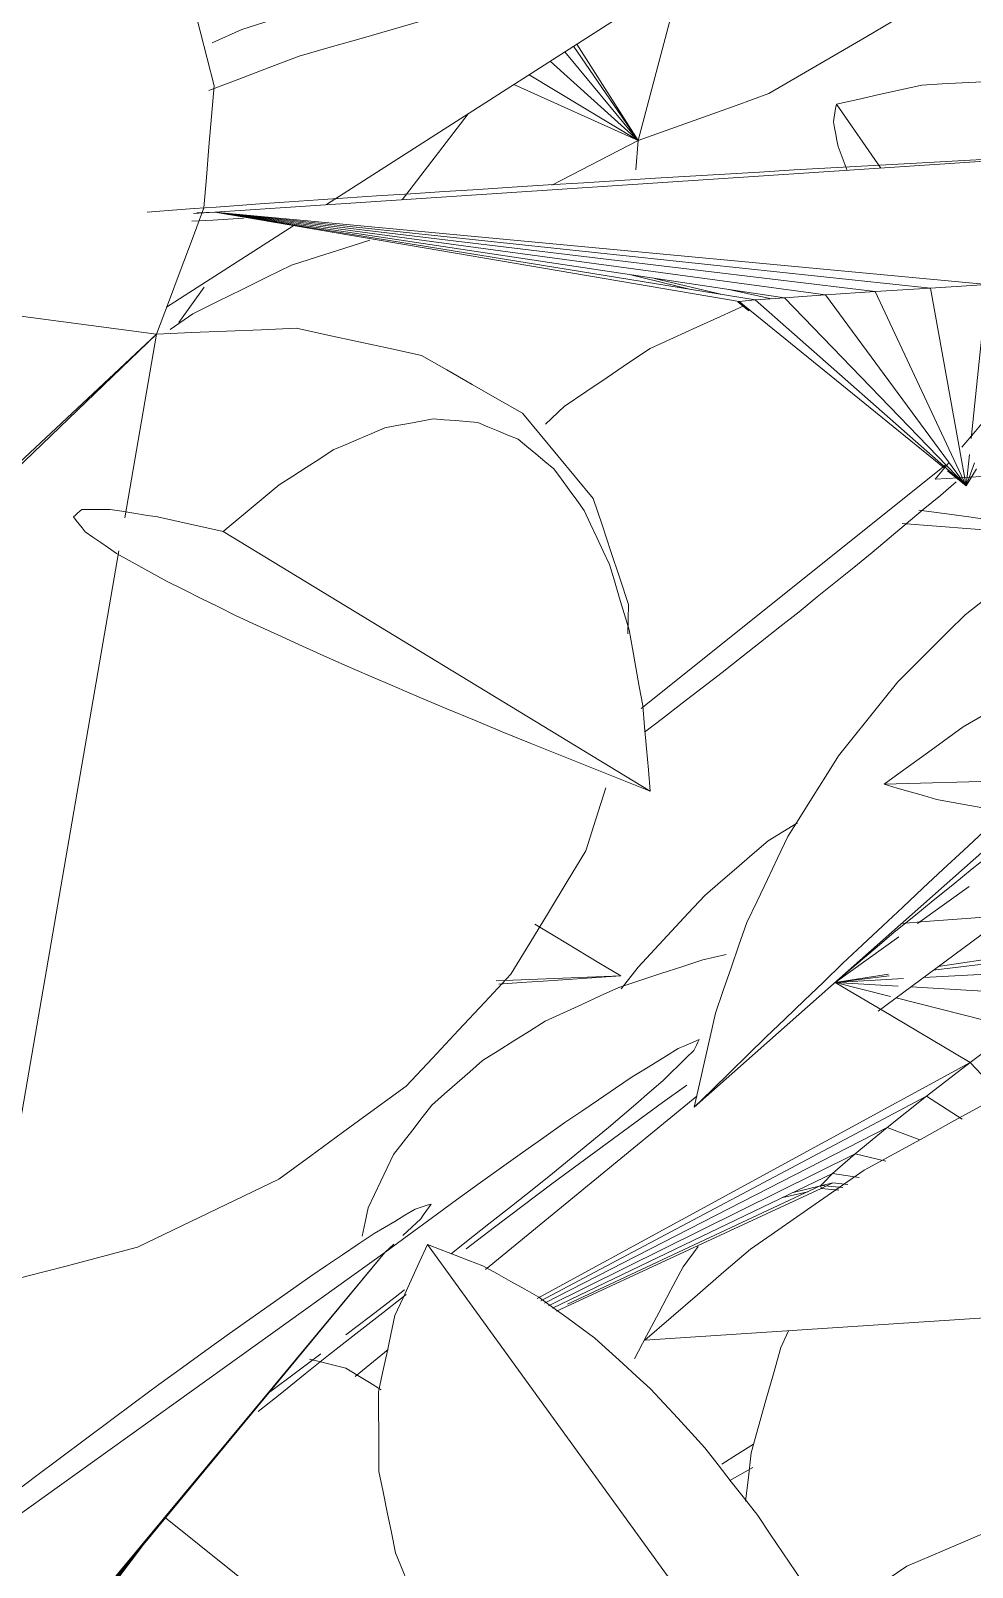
# Model space of a CAD drawing. Header units: metres. Extents: x 13.9 to 26.7, y -0.2 to 3.2.
# Drawn here: x 20.4811 to 20.5175, y 2.7022 to 2.7615 of the extents above; entities that cross this region are included whole.
import ezdxf

# ---------------------------------------------------------------- set-up
doc = ezdxf.new("R2010")
doc.units = ezdxf.units.M
doc.layers.add('Importações nas famílias', color=10, linetype='Continuous', lineweight=5)
doc.layers.add('Vegetação', color=7, linetype='Continuous', lineweight=5)

# ---------------------------------------------------------------- blocks, each defined once
blk = doc.blocks.new('Planta_pergolado_12200 - plantas pergolado_skp_Component_12-V1874-Corte 1')
at = {"layer": 'Importações nas famílias'}
for p, q in [((17.374341, 2.7669), (17.372625, 2.764437)), ((17.357113, 2.760457), (17.357445, 2.761074)), ((17.364505, 2.752779), (17.358077, 2.74355)), ((17.363575, 2.74976), (17.363018, 2.749099))]:
    blk.add_line(p, q, dxfattribs=at)
at = {"layer": 'Importações nas famílias', "flags": 128}
for points in [[(17.362447, 2.766445), (17.363093, 2.766687), (17.363738, 2.766928), (17.364383, 2.767169), (17.365028, 2.767411)], [(17.365028, 2.767411), (17.365751, 2.767511), (17.366473, 2.767611), (17.367195, 2.767712), (17.367917, 2.767812)], [(17.367917, 2.767812), (17.368699, 2.767769), (17.369481, 2.767726), (17.370264, 2.767683), (17.371046, 2.767641)], [(17.371046, 2.767641), (17.37187, 2.767455), (17.372693, 2.76727), (17.373517, 2.767085), (17.374341, 2.7669)], [(17.374341, 2.7669), (17.374371, 2.766732), (17.3744, 2.766563), (17.374429, 2.766395), (17.374459, 2.766227)], [(17.360788, 2.765316), (17.361341, 2.765692), (17.361894, 2.766069), (17.362447, 2.766445)], [(17.374459, 2.766227), (17.374414, 2.765986), (17.374369, 2.765746), (17.374324, 2.765506), (17.374279, 2.765265)], [(17.374279, 2.765265), (17.37416, 2.764956), (17.374041, 2.764646), (17.373922, 2.764336)], [(17.35615, 2.750919), (17.356101, 2.751785), (17.356052, 2.752651), (17.356016, 2.753283)], [(17.356864, 2.747281), (17.356686, 2.74819), (17.356507, 2.7491), (17.356329, 2.75001), (17.35615, 2.750919)], [(17.363018, 2.749099), (17.362419, 2.748414), (17.361819, 2.747729), (17.361219, 2.747043), (17.36062, 2.746358)], [(17.358077, 2.74355), (17.357774, 2.744483), (17.357471, 2.745415), (17.357167, 2.746348), (17.356864, 2.747281)], [(17.36062, 2.746358), (17.359984, 2.745656), (17.359348, 2.744954), (17.358713, 2.744252), (17.358077, 2.74355)]]:
    blk.add_lwpolyline(points, dxfattribs=at)
blk = doc.blocks.new('Planta_pergolado_12200 - plantas pergolado_skp_Component_12-V3928-Corte 1')
at = {"layer": 'Importações nas famílias'}
for p, q in [((20.523248, 2.750213), (20.524426, 2.751155)), ((20.501703, 2.747015), (20.500971, 2.746325)), ((20.504673, 2.735347), (20.516431, 2.744757)), ((20.516222, 2.743579), (20.516829, 2.744106))]:
    blk.add_line(p, q, dxfattribs=at)
at = {"layer": 'Importações nas famílias', "flags": 128}
for points in [[(20.508635, 2.7509), (20.50773, 2.750487), (20.506825, 2.750074), (20.50592, 2.749661), (20.505015, 2.749248)], [(20.523601, 2.750325), (20.524013, 2.75074), (20.524426, 2.751155)], [(20.505015, 2.749248), (20.504187, 2.74869), (20.503359, 2.748132), (20.502531, 2.747573), (20.501703, 2.747015)], [(20.513584, 2.74137), (20.514243, 2.741922), (20.514903, 2.742475), (20.515562, 2.743027), (20.516222, 2.743579)], [(20.510766, 2.739082), (20.51147, 2.739654), (20.512175, 2.740226), (20.512879, 2.740798), (20.513584, 2.74137)], [(20.507799, 2.736741), (20.508541, 2.737326), (20.509282, 2.737911), (20.510024, 2.738497), (20.510766, 2.739082)], [(20.504794, 2.734431), (20.505487, 2.734964), (20.506258, 2.735556), (20.507028, 2.736148), (20.507799, 2.736741)]]:
    blk.add_lwpolyline(points, dxfattribs=at)
blk = doc.blocks.new('Planta_pergolado_12200 - plantas pergolado_skp_Component_12-V3929-Corte 1')
at = {"layer": 'Importações nas famílias'}
for p, q in [((20.487358, 2.750589), (20.486483, 2.749979)), ((20.515385, 2.743004), (20.516363, 2.74288)), ((20.514745, 2.742498), (20.523909, 2.741768))]:
    blk.add_line(p, q, dxfattribs=at)
at = {"layer": 'Importações nas famílias', "flags": 128}
for points in [[(20.494192, 2.753427), (20.493184, 2.753108), (20.492177, 2.752789), (20.49117, 2.752469)], [(20.49117, 2.752469), (20.490217, 2.751999), (20.489264, 2.751529), (20.488311, 2.751059), (20.487358, 2.750589)], [(20.516363, 2.74288), (20.517321, 2.742746), (20.51828, 2.742611), (20.519238, 2.742477), (20.520197, 2.742342)]]:
    blk.add_lwpolyline(points, dxfattribs=at)
blk = doc.blocks.new('Planta_pergolado_12200 - plantas pergolado_skp_Component_17-V3931-Corte 1')
at = {"layer": 'Importações nas famílias'}
for p, q in [((20.521295, 2.756705), (20.488202, 2.754519)), ((20.488202, 2.754519), (20.487387, 2.754466)), ((20.487517, 2.754486), (20.488202, 2.754519)), ((20.513708, 2.751448), (20.488202, 2.754519)), ((20.488202, 2.754519), (20.511787, 2.75132)), ((20.488202, 2.754519), (20.510204, 2.75121)), ((20.515836, 2.751583), (20.488202, 2.754519)), ((20.488202, 2.754519), (20.518026, 2.751718)), ((20.508453, 2.751069), (20.488202, 2.754519)), ((20.509067, 2.751124), (20.488202, 2.754519)), ((20.506588, 2.751527), (20.504221, 2.75211)), ((20.505182, 2.751955), (20.507799, 2.75133)), ((20.508055, 2.751533), (20.5097, 2.751172)), ((20.510204, 2.75121), (20.511787, 2.75132)), ((20.511787, 2.75132), (20.513708, 2.751448)), ((20.517217, 2.743943), (20.511787, 2.75132)), ((20.513708, 2.751448), (20.515836, 2.751583)), ((20.517217, 2.743943), (20.513708, 2.751448)), ((20.515836, 2.751583), (20.518026, 2.751718)), ((20.517217, 2.743943), (20.515836, 2.751583)), ((20.517407, 2.745773), (20.518026, 2.751718)), ((20.508823, 2.75071), (20.508404, 2.751048)), ((20.509067, 2.751124), (20.508453, 2.751069)), ((20.516376, 2.744626), (20.508453, 2.751069)), ((20.509296, 2.751141), (20.509067, 2.751124)), ((20.509067, 2.751124), (20.517217, 2.743943)), ((20.509296, 2.751141), (20.510204, 2.75121)), ((20.517217, 2.743943), (20.510204, 2.75121)), ((20.517217, 2.743943), (20.517342, 2.745151)), ((20.517217, 2.743943), (20.517545, 2.744834)), ((20.517217, 2.743943), (20.516499, 2.744526)), ((20.517217, 2.743943), (20.517613, 2.744607))]:
    blk.add_line(p, q, dxfattribs=at)
at = {"layer": 'Importações nas famílias', "flags": 128}
for points in [[(20.510583, 2.756142), (20.509244, 2.756063), (20.507905, 2.755983), (20.506567, 2.755903), (20.505228, 2.755823)], [(20.515299, 2.75641), (20.51412, 2.756343), (20.512941, 2.756276), (20.511762, 2.756209), (20.510583, 2.756142)], [(20.518975, 2.756603), (20.518056, 2.756555), (20.517137, 2.756506), (20.516218, 2.756458), (20.515299, 2.75641)], [(20.499693, 2.75548), (20.498383, 2.755395), (20.497072, 2.75531), (20.495761, 2.755225), (20.494451, 2.755141)], [(20.505228, 2.755823), (20.503845, 2.755737), (20.502461, 2.755651), (20.501077, 2.755565), (20.499693, 2.75548)], [(20.494451, 2.755141), (20.493325, 2.755065), (20.4922, 2.754988), (20.491074, 2.754912), (20.489949, 2.754836)], [(20.486572, 2.754591), (20.486082, 2.75455), (20.485591, 2.754509)], [(20.489949, 2.754836), (20.489105, 2.754775), (20.488261, 2.754713), (20.487416, 2.754652), (20.486572, 2.754591)], [(20.487317, 2.754163), (20.488127, 2.754211), (20.489309, 2.754282)]]:
    blk.add_lwpolyline(points, dxfattribs=at)
blk = doc.blocks.new('Planta_pergolado_12200 - plantas pergolado_skp_Component_16-V3932-Corte 1')
at = {"extrusion": (0, 0, -1), "zscale": -0.9999999999999996}
blk.add_blockref('Planta_pergolado_12200 - plantas pergolado_skp_Component_12-V1874-Corte 1', (-37.88655, -0.008219), dxfattribs=at)
for name in ['Planta_pergolado_12200 - plantas pergolado_skp_Component_17-V3931-Corte 1', 'Planta_pergolado_12200 - plantas pergolado_skp_Component_12-V3929-Corte 1', 'Planta_pergolado_12200 - plantas pergolado_skp_Component_12-V3928-Corte 1']:
    blk.add_blockref(name, (0, 0))
blk = doc.blocks.new('Planta_pergolado_12200 - plantas pergolado_skp_-V3963-Corte 1')
blk.add_blockref('Planta_pergolado_12200 - plantas pergolado_skp_Component_16-V3932-Corte 1', (0, 0))
blk = doc.blocks.new('Planta_pergolado_12200 - plantas pergolado_skp_Component_12-V3980-Corte 1')
at = {"layer": 'Importações nas famílias'}
for p, q in [((20.527526, 2.726286), (20.528003, 2.727589)), ((20.52629, 2.722913), (20.527217, 2.725443)), ((20.526898, 2.724918), (20.527174, 2.725586)), ((20.519334, 2.703917), (20.522332, 2.712103)), ((20.510354, 2.711316), (20.510059, 2.710671)), ((20.518879, 2.703781), (20.519177, 2.704617))]:
    blk.add_line(p, q, dxfattribs=at)
at = {"layer": 'Importações nas famílias', "flags": 128}
for points in [[(20.528003, 2.727589), (20.527007, 2.727198), (20.526011, 2.726806), (20.525015, 2.726414)], [(20.527462, 2.726282), (20.527726, 2.726922), (20.528003, 2.727589)], [(20.526073, 2.722868), (20.526308, 2.723452), (20.526603, 2.724185), (20.526898, 2.724918)], [(20.520522, 2.708325), (20.520858, 2.709232), (20.521193, 2.71014), (20.521528, 2.711047), (20.521864, 2.711955)], [(20.510059, 2.710671), (20.509774, 2.709654), (20.509489, 2.708638), (20.509204, 2.707621), (20.508919, 2.706604)], [(20.519177, 2.704617), (20.519513, 2.705544), (20.519849, 2.706471), (20.520186, 2.707398), (20.520522, 2.708325)], [(20.508919, 2.706604), (20.508796, 2.705556), (20.508699, 2.704736)]]:
    blk.add_lwpolyline(points, dxfattribs=at)
blk = doc.blocks.new('Planta_pergolado_12200 - plantas pergolado_skp_Component_12-V3981-Corte 1')
at = {"layer": 'Importações nas famílias'}
for p, q in [((20.506874, 2.714577), (20.506286, 2.713788)), ((20.508089, 2.705543), (20.508976, 2.706043))]:
    blk.add_line(p, q, dxfattribs=at)
at = {"layer": 'Importações nas famílias', "flags": 128}
for points in [[(20.529118, 2.724172), (20.528174, 2.724264), (20.527229, 2.724356)], [(20.530889, 2.723691), (20.530049, 2.723919), (20.529118, 2.724172)], [(20.506286, 2.713788), (20.505818, 2.712899), (20.50535, 2.71201), (20.504882, 2.711121), (20.504413, 2.710232)], [(20.507783, 2.706171), (20.508395, 2.706554), (20.509006, 2.706937)]]:
    blk.add_lwpolyline(points, dxfattribs=at)
blk = doc.blocks.new('Planta_pergolado_12200 - plantas pergolado_skp_Component_17-V3983-Corte 1')
at = {"layer": 'Importações nas famílias'}
for p, q in [((20.515339, 2.727049), (20.517331, 2.728477)), ((20.51216, 2.72477), (20.514623, 2.726535)), ((20.524279, 2.726628), (20.516139, 2.72538)), ((20.523578, 2.726184), (20.515949, 2.725239)), ((20.522338, 2.725334), (20.515571, 2.724959)), ((20.514217, 2.725086), (20.51216, 2.72477)), ((20.514251, 2.725029), (20.51216, 2.72477)), ((20.514804, 2.724917), (20.51216, 2.72477)), ((20.513886, 2.72375), (20.51216, 2.72477)), ((20.514291, 2.72423), (20.51216, 2.72477)), ((20.514598, 2.724624), (20.51216, 2.72477)), ((20.520821, 2.72425), (20.51508, 2.724595)), ((20.519129, 2.723005), (20.514513, 2.724174)), ((20.517378, 2.721684), (20.513916, 2.723732)), ((20.519129, 2.723005), (20.517378, 2.721684)), ((20.50066, 2.712564), (20.517378, 2.721684)), ((20.515687, 2.720376), (20.517378, 2.721684)), ((20.518742, 2.720223), (20.517378, 2.721684)), ((20.506435, 2.720805), (20.505497, 2.720138)), ((20.506817, 2.720384), (20.498657, 2.713686)), ((20.515687, 2.720376), (20.500791, 2.712479)), ((20.514172, 2.719172), (20.515687, 2.720376)), ((20.51707, 2.719496), (20.515687, 2.720376)), ((20.514172, 2.719172), (20.50094, 2.712382)), ((20.512936, 2.718153), (20.514172, 2.719172)), ((20.515426, 2.718686), (20.514172, 2.719172)), ((20.501096, 2.712282), (20.512936, 2.718153)), ((20.512063, 2.717388), (20.512936, 2.718153)), ((20.514115, 2.717874), (20.512936, 2.718153)), ((20.50124, 2.712189), (20.512063, 2.717388)), ((20.511612, 2.71693), (20.501828, 2.712342)), ((20.510542, 2.716658), (20.51207, 2.717036)), ((20.511702, 2.717022), (20.511612, 2.71693)), ((20.511612, 2.71693), (20.512456, 2.716845)), ((20.511612, 2.71693), (20.511614, 2.71681)), ((20.511614, 2.71681), (20.51207, 2.717036)), ((20.511702, 2.717022), (20.512063, 2.717388)), ((20.513089, 2.717237), (20.512063, 2.717388)), ((20.512655, 2.716969), (20.51207, 2.717036)), ((20.511614, 2.71681), (20.501406, 2.712082)), ((20.511099, 2.716689), (20.510144, 2.716466)), ((20.5123, 2.716748), (20.511614, 2.71681)), ((20.4949, 2.710602), (20.493623, 2.709554))]:
    blk.add_line(p, q, dxfattribs=at)
at = {"layer": 'Importações nas famílias', "flags": 128}
for points in [[(20.520111, 2.731241), (20.519225, 2.730545), (20.518338, 2.729849), (20.517452, 2.729153)], [(20.517452, 2.729153), (20.516699, 2.728542), (20.515945, 2.72793), (20.515192, 2.727319), (20.514438, 2.726708)], [(20.514438, 2.726708), (20.513869, 2.726224), (20.513299, 2.725739), (20.51273, 2.725255), (20.51216, 2.72477)], [(20.505497, 2.720138), (20.504429, 2.719353), (20.503361, 2.718568), (20.502294, 2.717782), (20.501226, 2.716997)], [(20.501226, 2.716997), (20.500119, 2.71616), (20.499013, 2.715323), (20.497907, 2.714486)], [(20.495602, 2.712718), (20.4947, 2.712016), (20.493649, 2.711199), (20.492599, 2.710382)], [(20.492599, 2.710382), (20.491694, 2.709655), (20.49079, 2.708928), (20.489885, 2.708201)]]:
    blk.add_lwpolyline(points, dxfattribs=at)
blk = doc.blocks.new('Planta_pergolado_12200 - plantas pergolado_skp_Component_16-V3984-Corte 1')
for name in ['Planta_pergolado_12200 - plantas pergolado_skp_Component_17-V3983-Corte 1', 'Planta_pergolado_12200 - plantas pergolado_skp_Component_12-V3980-Corte 1', 'Planta_pergolado_12200 - plantas pergolado_skp_Component_12-V3981-Corte 1']:
    blk.add_blockref(name, (0, 0))
blk = doc.blocks.new('Planta_pergolado_12200 - plantas pergolado_skp_Component_12-V3985-Corte 1')
at = {"layer": 'Importações nas famílias'}
for p, q in [((20.535359, 2.745352), (20.529959, 2.740562)), ((20.520847, 2.741733), (20.520063, 2.741246)), ((20.519571, 2.731348), (20.506719, 2.719949)), ((20.518691, 2.731328), (20.518742, 2.731375))]:
    blk.add_line(p, q, dxfattribs=at)
at = {"layer": 'Importações nas famílias', "flags": 128}
for points in [[(20.532745, 2.743668), (20.533247, 2.744071), (20.533749, 2.744473), (20.534251, 2.744876), (20.534753, 2.745278)], [(20.530389, 2.741704), (20.530978, 2.742195), (20.531567, 2.742686), (20.532156, 2.743177), (20.532745, 2.743668)], [(20.520063, 2.741246), (20.519341, 2.740676), (20.51862, 2.740106), (20.517898, 2.739536), (20.517176, 2.738966)], [(20.517176, 2.738966), (20.516526, 2.738319), (20.515876, 2.737672), (20.515225, 2.737026), (20.514575, 2.736379)], [(20.514575, 2.736379), (20.514003, 2.735663), (20.513431, 2.734946), (20.512859, 2.73423), (20.512287, 2.733514)], [(20.512287, 2.733514), (20.511799, 2.732736), (20.511312, 2.731958), (20.510825, 2.73118), (20.510337, 2.730403)], [(20.515542, 2.72841), (20.516329, 2.729139), (20.517116, 2.729869), (20.517903, 2.730599), (20.518691, 2.731328)], [(20.510337, 2.730403), (20.50994, 2.729572), (20.509543, 2.728741), (20.509146, 2.727911), (20.508749, 2.72708)], [(20.512449, 2.725495), (20.513222, 2.726224), (20.513995, 2.726952), (20.514768, 2.727681), (20.515542, 2.72841)], [(20.508749, 2.72708), (20.508446, 2.726206), (20.508144, 2.725331), (20.507841, 2.724457), (20.507538, 2.723583)], [(20.509485, 2.722653), (20.510226, 2.723363), (20.510967, 2.724074), (20.511708, 2.724784), (20.512449, 2.725495)], [(20.507538, 2.723583), (20.507334, 2.722674), (20.507129, 2.721766), (20.506924, 2.720858), (20.506719, 2.719949)], [(20.506719, 2.719949), (20.507411, 2.720625), (20.508102, 2.721301), (20.508794, 2.721977), (20.509485, 2.722653)]]:
    blk.add_lwpolyline(points, dxfattribs=at)
blk = doc.blocks.new('Planta_pergolado_12200 - plantas pergolado_skp_Component_12-V3986-Corte 1')
at = {"layer": 'Importações nas famílias'}
blk.add_line((20.545458, 2.733301), (20.51405, 2.73242), dxfattribs=at)
at = {"layer": 'Importações nas famílias', "flags": 128}
for points in [[(20.520399, 2.736514), (20.519577, 2.736046), (20.518754, 2.735578), (20.517931, 2.73511), (20.517109, 2.734641)], [(20.517109, 2.734641), (20.516344, 2.734086), (20.515579, 2.733531), (20.514815, 2.732975), (20.51405, 2.73242)], [(20.51405, 2.73242), (20.514556, 2.732274), (20.515061, 2.732129), (20.515567, 2.731983), (20.516073, 2.731837)], [(20.516073, 2.731837), (20.516717, 2.731719), (20.51736, 2.731601), (20.518004, 2.731483), (20.518648, 2.731365)]]:
    blk.add_lwpolyline(points, dxfattribs=at)
blk = doc.blocks.new('Planta_pergolado_12200 - plantas pergolado_skp_Component_12-V1963-Corte 1')
at = {"layer": 'Importações nas famílias'}
for p, q in [((17.400243, 2.712317), (17.39264, 2.706225)), ((17.402298, 2.709487), (17.402134, 2.709168))]:
    blk.add_line(p, q, dxfattribs=at)
at = {"layer": 'Importações nas famílias', "flags": 128}
for points in [[(17.391916, 2.717258), (17.392371, 2.717536), (17.392826, 2.717813), (17.393281, 2.718091)], [(17.393281, 2.718091), (17.393749, 2.718206), (17.394216, 2.718322), (17.394684, 2.718438)], [(17.402134, 2.709168), (17.401869, 2.708843), (17.401603, 2.708517), (17.401338, 2.708191), (17.401072, 2.707866)], [(17.401072, 2.707866), (17.400708, 2.707537), (17.400345, 2.707207), (17.399981, 2.706878), (17.399617, 2.706549)], [(17.399617, 2.706549), (17.399159, 2.70622), (17.398702, 2.705891), (17.398244, 2.705562), (17.397786, 2.705233)], [(17.397786, 2.705233), (17.397239, 2.704908), (17.396692, 2.704582)]]:
    blk.add_lwpolyline(points, dxfattribs=at)
blk = doc.blocks.new('Planta_pergolado_12200 - plantas pergolado_skp_Component_12-V1966-Corte 1')
at = {"layer": 'Importações nas famílias'}
for p, q in [((17.380403, 2.709433), (17.390135, 2.722866)), ((17.377437, 2.705338), (17.379456, 2.708125)), ((17.372542, 2.693482), (17.371895, 2.693213))]:
    blk.add_line(p, q, dxfattribs=at)
at = {"layer": 'Importações nas famílias', "flags": 128}
for points in [[(17.387998, 2.722049), (17.388532, 2.722253), (17.389066, 2.722457), (17.3896, 2.722661), (17.390135, 2.722866)], [(17.390135, 2.722866), (17.390448, 2.72218), (17.390762, 2.721495), (17.391076, 2.72081), (17.39139, 2.720125)], [(17.385834, 2.72084), (17.386375, 2.721142), (17.386916, 2.721445), (17.387457, 2.721747), (17.387998, 2.722049)], [(17.383666, 2.719252), (17.384208, 2.719649), (17.38475, 2.720046), (17.385292, 2.720443), (17.385834, 2.72084)], [(17.39139, 2.720125), (17.391548, 2.719389), (17.391705, 2.718653), (17.391863, 2.717917), (17.39202, 2.717181)], [(17.381519, 2.717302), (17.382056, 2.71779), (17.382593, 2.718277), (17.383129, 2.718764), (17.383666, 2.719252)], [(17.379416, 2.715013), (17.379942, 2.715585), (17.380468, 2.716157), (17.380993, 2.71673), (17.381519, 2.717302)], [(17.39202, 2.717181), (17.392018, 2.716412), (17.392015, 2.715642), (17.392013, 2.714873), (17.39201, 2.714104)], [(17.377381, 2.712409), (17.37789, 2.71306), (17.378399, 2.713711), (17.378907, 2.714362), (17.379416, 2.715013)], [(17.39201, 2.714104), (17.391847, 2.713319), (17.391685, 2.712535), (17.391522, 2.71175), (17.39136, 2.710965)], [(17.375436, 2.709519), (17.375923, 2.710241), (17.376409, 2.710964), (17.376895, 2.711686), (17.377381, 2.712409)], [(17.39136, 2.710965), (17.391041, 2.710184), (17.390722, 2.709402), (17.390403, 2.70862), (17.390084, 2.707839)], [(17.374062, 2.707162), (17.37452, 2.707948), (17.374978, 2.708733), (17.375436, 2.709519)]]:
    blk.add_lwpolyline(points, dxfattribs=at)
blk = doc.blocks.new('Planta_pergolado_12200 - plantas pergolado_skp_Component_17-V3988-Corte 1')
at = {"layer": 'Importações nas famílias'}
for p, q in [((20.494771, 2.714342), (20.495117, 2.714667)), ((20.477497, 2.70196), (20.494771, 2.714342)), ((20.494771, 2.714342), (20.480728, 2.697447)), ((20.480904, 2.697559), (20.494771, 2.714342)), ((20.481362, 2.697665), (20.485537, 2.703167)), ((20.484894, 2.702389), (20.48136, 2.697785))]:
    blk.add_line(p, q, dxfattribs=at)
at = {"layer": 'Importações nas famílias', "flags": 128}
for points in [[(20.506094, 2.722214), (20.505652, 2.721941), (20.50521, 2.721668), (20.504768, 2.721394), (20.504326, 2.721121)], [(20.506906, 2.722562), (20.506703, 2.722475), (20.5065, 2.722388), (20.506297, 2.722301), (20.506094, 2.722214)], [(20.506708, 2.722143), (20.506758, 2.722248), (20.506807, 2.722353), (20.506857, 2.722458), (20.506906, 2.722562)], [(20.505514, 2.720984), (20.505812, 2.721274), (20.506111, 2.721564), (20.50641, 2.721853), (20.506708, 2.722143)], [(20.504326, 2.721121), (20.503676, 2.720681), (20.503025, 2.72024), (20.502375, 2.719799), (20.501724, 2.719359)], [(20.503403, 2.719165), (20.503931, 2.71962), (20.504458, 2.720074), (20.504986, 2.720529), (20.505514, 2.720984)], [(20.501724, 2.719359), (20.500909, 2.718781), (20.500094, 2.718203), (20.49928, 2.717625), (20.498465, 2.717047)], [(20.500522, 2.716809), (20.501242, 2.717398), (20.501963, 2.717987), (20.502683, 2.718576), (20.503403, 2.719165)], [(20.498465, 2.717047), (20.497541, 2.71637), (20.496618, 2.715694), (20.495694, 2.715018), (20.494771, 2.714342)], [(20.497339, 2.714294), (20.497929, 2.71476), (20.498793, 2.715443), (20.499657, 2.716126), (20.500522, 2.716809)], [(20.495945, 2.716017), (20.495549, 2.71578), (20.495153, 2.715543), (20.494757, 2.715306), (20.494361, 2.715069)], [(20.496557, 2.716212), (20.496404, 2.716164), (20.496251, 2.716115), (20.496098, 2.716066), (20.495945, 2.716017)], [(20.496157, 2.715641), (20.496257, 2.715784), (20.496357, 2.715927), (20.496457, 2.71607), (20.496557, 2.716212)], [(20.495464, 2.714992), (20.49581, 2.715316), (20.496157, 2.715641)], [(20.494361, 2.715069), (20.493749, 2.71466), (20.493137, 2.714251), (20.492525, 2.713841), (20.491913, 2.713432)], [(20.491913, 2.713432), (20.491127, 2.712879), (20.490341, 2.712325), (20.489555, 2.711772), (20.488769, 2.711218)], [(20.493268, 2.711156), (20.494217, 2.711887), (20.495166, 2.712617), (20.495537, 2.712902)], [(20.488769, 2.711218), (20.487862, 2.710558), (20.486955, 2.709898), (20.486049, 2.709239), (20.485142, 2.708579)], [(20.49036, 2.708972), (20.491329, 2.7097), (20.492298, 2.710428)], [(20.485142, 2.708579), (20.484177, 2.707857), (20.483211, 2.707136), (20.482246, 2.706414), (20.48128, 2.705693)], [(20.48128, 2.705693), (20.480322, 2.704959), (20.479363, 2.704225), (20.478405, 2.703491)]]:
    blk.add_lwpolyline(points, dxfattribs=at)
blk = doc.blocks.new('Planta_pergolado_12200 - plantas pergolado_skp_Component_16-V3989-Corte 1')
for name in ['Planta_pergolado_12200 - plantas pergolado_skp_Component_12-V3985-Corte 1', 'Planta_pergolado_12200 - plantas pergolado_skp_Component_12-V3986-Corte 1', 'Planta_pergolado_12200 - plantas pergolado_skp_Component_17-V3988-Corte 1']:
    blk.add_blockref(name, (0, 0))
at = {"extrusion": (0, 0, -1)}
for name, zscale in [('Planta_pergolado_12200 - plantas pergolado_skp_Component_12-V1966-Corte 1', -0.9999999999999988), ('Planta_pergolado_12200 - plantas pergolado_skp_Component_12-V1963-Corte 1', -0.9999999999999996)]:
    blk.add_blockref(name, (-37.88655, -0.008219), dxfattribs=dict(at, zscale=zscale))
blk = doc.blocks.new('Planta_pergolado_12200 - plantas pergolado_skp_Component_12-V4016-Corte 1')
at = {"layer": 'Importações nas famílias'}
blk.add_line((20.503889, 2.725022), (20.499071, 2.724832), dxfattribs=at)
at = {"layer": 'Importações nas famílias', "flags": 128}
for points in [[(20.503889, 2.725022), (20.503037, 2.725533), (20.502185, 2.726044), (20.501334, 2.726556), (20.500569, 2.727015)], [(20.499174, 2.724709), (20.500032, 2.724762), (20.50089, 2.724815)], [(20.50089, 2.724815), (20.50164, 2.724866), (20.502389, 2.724918), (20.503139, 2.72497), (20.503889, 2.725022)]]:
    blk.add_lwpolyline(points, dxfattribs=at)
blk = doc.blocks.new('Planta_pergolado_12200 - plantas pergolado_skp_Component_16-V4021-Corte 1')
blk.add_blockref('Planta_pergolado_12200 - plantas pergolado_skp_Component_12-V4016-Corte 1', (0, 0))
blk = doc.blocks.new('Planta_pergolado_12200 - plantas pergolado_skp_Component_12-V4039-Corte 1')
at = {"layer": 'Importações nas famílias'}
for p, q in [((20.518112, 2.729665), (20.517845, 2.730068)), ((20.513818, 2.723659), (20.518799, 2.727352)), ((20.507047, 2.725643), (20.507949, 2.725849)), ((20.504552, 2.725364), (20.503893, 2.724522))]:
    blk.add_line(p, q, dxfattribs=at)
at = {"layer": 'Importações nas famílias', "flags": 128}
for points in [[(20.510705, 2.730931), (20.510139, 2.730584), (20.509572, 2.730236)], [(20.509572, 2.730236), (20.50896, 2.72971), (20.508348, 2.729184), (20.507736, 2.728658), (20.507124, 2.728132)], [(20.518799, 2.727352), (20.518627, 2.72793), (20.518456, 2.728508), (20.518284, 2.729087)], [(20.507124, 2.728132), (20.506481, 2.72744), (20.505838, 2.726748), (20.505195, 2.726056), (20.504552, 2.725364)], [(20.514725, 2.72705), (20.51564, 2.727118), (20.516693, 2.727196), (20.517746, 2.727274), (20.518799, 2.727352)], [(20.503802, 2.724574), (20.504614, 2.724841), (20.505425, 2.725109), (20.506236, 2.725376), (20.507047, 2.725643)], [(20.500957, 2.723272), (20.501668, 2.723598), (20.50238, 2.723923), (20.503091, 2.724249), (20.503802, 2.724574)], [(20.498542, 2.721753), (20.499146, 2.722133), (20.499749, 2.722513), (20.500353, 2.722893), (20.500957, 2.723272)], [(20.496586, 2.720032), (20.497075, 2.720462), (20.497564, 2.720893), (20.498053, 2.721323), (20.498542, 2.721753)], [(20.495109, 2.71813), (20.495478, 2.718605), (20.495847, 2.719081), (20.496216, 2.719557), (20.496586, 2.720032)], [(20.494128, 2.716067), (20.494373, 2.716582), (20.494618, 2.717098), (20.494863, 2.717614), (20.495109, 2.71813)], [(20.493891, 2.714966), (20.494009, 2.715516), (20.494128, 2.716067)]]:
    blk.add_lwpolyline(points, dxfattribs=at)
blk = doc.blocks.new('Planta_pergolado_12200 - plantas pergolado_skp_Component_12-V2040-Corte 1')
at = {"layer": 'Importações nas famílias'}
blk.add_line((17.391113, 2.763215), (17.388561, 2.766531), dxfattribs=at)
at = {"layer": 'Importações nas famílias', "flags": 128}
blk.add_lwpolyline([(17.399729, 2.758477), (17.399243, 2.759155), (17.398758, 2.759833)], dxfattribs=at)
blk = doc.blocks.new('Planta_pergolado_12200 - plantas pergolado_skp_Component_17-V4041-Corte 1')
at = {"layer": 'Importações nas famílias'}
for p, q in [((20.511534, 2.783649), (20.504552, 2.757279)), ((20.504552, 2.757279), (20.502055, 2.760919)), ((20.504552, 2.757279), (20.502183, 2.761002)), ((20.501158, 2.760345), (20.504552, 2.757279)), ((20.501726, 2.760708), (20.504552, 2.757279)), ((20.500344, 2.759822), (20.504552, 2.757279)), ((20.499758, 2.759447), (20.504552, 2.757279)), ((20.501219, 2.755556), (20.504552, 2.757279)), ((20.504464, 2.75615), (20.504552, 2.757279))]:
    blk.add_line(p, q, dxfattribs=at)
at = {"layer": 'Importações nas famílias', "flags": 128}
for points in [[(20.509602, 2.759092), (20.510861, 2.759828), (20.51212, 2.760565), (20.51338, 2.761301), (20.514639, 2.762038)], [(20.504552, 2.757279), (20.505815, 2.757732), (20.507077, 2.758185), (20.508339, 2.758639), (20.509602, 2.759092)]]:
    blk.add_lwpolyline(points, dxfattribs=at)
blk = doc.blocks.new('Planta_pergolado_12200 - plantas pergolado_skp_Component_16-V4042-Corte 1')
for name in ['Planta_pergolado_12200 - plantas pergolado_skp_Component_17-V4041-Corte 1', 'Planta_pergolado_12200 - plantas pergolado_skp_Component_12-V4039-Corte 1']:
    blk.add_blockref(name, (0, 0))
at = {"extrusion": (0, 0, -1), "zscale": -0.9999999999999994}
blk.add_blockref('Planta_pergolado_12200 - plantas pergolado_skp_Component_12-V2040-Corte 1', (-37.88655, -0.008219), dxfattribs=at)
blk = doc.blocks.new('Planta_pergolado_12200 - plantas pergolado_skp_Component_17-V4044-Corte 1')
at = {"layer": 'Importações nas famílias', "flags": 128}
for points in [[(20.520724, 2.704703), (20.519276, 2.704085), (20.517827, 2.703467), (20.516378, 2.702849), (20.51493, 2.702231)], [(20.51493, 2.702231), (20.513524, 2.701272), (20.512119, 2.700313), (20.511489, 2.699882)]]:
    blk.add_lwpolyline(points, dxfattribs=at)
blk = doc.blocks.new('Planta_pergolado_12200 - plantas pergolado_skp_Component_16-V4045-Corte 1')
blk.add_blockref('Planta_pergolado_12200 - plantas pergolado_skp_Component_17-V4044-Corte 1', (0, 0))
blk = doc.blocks.new('Planta_pergolado_12200 - plantas pergolado_skp_-V4050-Corte 1')
for name in ['Planta_pergolado_12200 - plantas pergolado_skp_Component_16-V4042-Corte 1', 'Planta_pergolado_12200 - plantas pergolado_skp_Component_16-V4045-Corte 1']:
    blk.add_blockref(name, (0, 0))
blk = doc.blocks.new('Planta_pergolado_12200 - plantas pergolado_skp_-V4051-Corte 1')
for name in ['Planta_pergolado_12200 - plantas pergolado_skp_-V4050-Corte 1', 'Planta_pergolado_12200 - plantas pergolado_skp_Component_16-V3984-Corte 1', 'Planta_pergolado_12200 - plantas pergolado_skp_Component_16-V3989-Corte 1', 'Planta_pergolado_12200 - plantas pergolado_skp_Component_16-V4021-Corte 1']:
    blk.add_blockref(name, (0, 0))
blk = doc.blocks.new('Planta_pergolado_12200 - plantas pergolado_skp_-V4052-Corte 1')
for name in ['Planta_pergolado_12200 - plantas pergolado_skp_-V3963-Corte 1', 'Planta_pergolado_12200 - plantas pergolado_skp_-V4051-Corte 1']:
    blk.add_blockref(name, (0, 0))
blk = doc.blocks.new('Planta_pergolado_12200 - plantas pergolado_skp_Component_12-V2558-Corte 1')
at = {"layer": 'Importações nas famílias'}
blk.add_line((17.346222, 2.721505), (17.381742, 2.71917), dxfattribs=at)
at = {"layer": 'Importações nas famílias', "flags": 128}
for points in [[(17.373264, 2.725744), (17.372111, 2.726376), (17.370958, 2.727007), (17.369805, 2.727639), (17.368652, 2.728271)], [(17.377662, 2.722687), (17.376563, 2.723451), (17.375463, 2.724215), (17.374364, 2.72498), (17.373264, 2.725744)], [(17.381742, 2.71917), (17.380722, 2.720049), (17.379702, 2.720928), (17.378682, 2.721808), (17.377662, 2.722687)]]:
    blk.add_lwpolyline(points, dxfattribs=at)
blk = doc.blocks.new('Planta_pergolado_12200 - plantas pergolado_skp_Component_12-V4387-Corte 1')
at = {"layer": 'Importações nas famílias'}
for p, q in [((20.542653, 2.745785), (20.51602, 2.744202)), ((20.51602, 2.744202), (20.516538, 2.74482))]:
    blk.add_line(p, q, dxfattribs=at)
at = {"layer": 'Importações nas famílias', "flags": 128}
blk.add_lwpolyline([(20.517056, 2.745438), (20.517574, 2.746056), (20.518092, 2.746674)], dxfattribs=at)
blk = doc.blocks.new('Planta_pergolado_12200 - plantas pergolado_skp_Component_12-V2563-Corte 1')
at = {"layer": 'Importações nas famílias'}
blk.add_line((17.381529, 2.740375), (17.398023, 2.750397), dxfattribs=at)
at = {"layer": 'Importações nas famílias', "flags": 128}
for points in [[(17.386635, 2.753964), (17.387024, 2.754125), (17.387414, 2.754287), (17.387803, 2.754448), (17.388193, 2.75461)], [(17.388193, 2.75461), (17.388623, 2.754646), (17.389053, 2.754683), (17.389483, 2.754719), (17.389914, 2.754756)], [(17.389914, 2.754756), (17.39038, 2.754667), (17.390846, 2.754578), (17.391312, 2.75449), (17.391779, 2.754401)], [(17.391779, 2.754401), (17.392276, 2.754188), (17.392773, 2.753975), (17.39327, 2.753762), (17.393767, 2.753549)], [(17.385257, 2.752826), (17.385601, 2.75311), (17.385946, 2.753395), (17.38629, 2.753679), (17.386635, 2.753964)], [(17.393767, 2.753549), (17.394289, 2.753214), (17.394811, 2.752879), (17.395333, 2.752544), (17.395856, 2.752209)], [(17.384075, 2.751208), (17.38437, 2.751612), (17.384666, 2.752017), (17.384961, 2.752421), (17.385257, 2.752826)], [(17.395856, 2.752209), (17.396397, 2.751756), (17.396939, 2.751303), (17.397481, 2.75085), (17.398023, 2.750397)], [(17.383101, 2.749128), (17.383344, 2.749648), (17.383588, 2.750168), (17.383831, 2.750688), (17.384075, 2.751208)], [(17.398023, 2.750397), (17.398656, 2.750539), (17.399288, 2.750681), (17.399921, 2.750824), (17.400554, 2.750966)], [(17.400554, 2.750966), (17.401013, 2.751038), (17.401471, 2.75111), (17.401929, 2.751182), (17.402388, 2.751254)], [(17.402388, 2.751254), (17.40266, 2.751254), (17.402933, 2.751254), (17.403206, 2.751253), (17.403479, 2.751253)], [(17.403803, 2.750965), (17.40369, 2.750822), (17.403578, 2.75068), (17.403465, 2.750537), (17.403352, 2.750395)], [(17.403479, 2.751253), (17.40356, 2.751181), (17.403641, 2.751109), (17.403722, 2.751037), (17.403803, 2.750965)], [(17.403352, 2.750395), (17.403048, 2.750186), (17.402745, 2.749976), (17.402441, 2.749767), (17.402137, 2.749557)], [(17.402137, 2.749557), (17.401649, 2.749286), (17.401161, 2.749014), (17.400674, 2.748743), (17.400186, 2.748471)], [(17.382347, 2.74661), (17.382536, 2.74724), (17.382724, 2.747869), (17.382913, 2.748499), (17.383101, 2.749128)], [(17.400186, 2.748471), (17.399526, 2.748144), (17.398865, 2.747817), (17.398205, 2.747489), (17.397545, 2.747162)], [(17.397545, 2.747162), (17.396727, 2.746787), (17.39591, 2.746411), (17.395093, 2.746036), (17.394275, 2.745661)], [(17.381821, 2.743681), (17.381952, 2.744414), (17.382084, 2.745146), (17.382215, 2.745878), (17.382347, 2.74661)], [(17.394275, 2.745661), (17.39332, 2.745246), (17.392365, 2.744832), (17.39141, 2.744417), (17.390455, 2.744003)], [(17.381529, 2.740375), (17.381602, 2.741201), (17.381675, 2.742028), (17.381748, 2.742855), (17.381821, 2.743681)], [(17.390455, 2.744003), (17.389384, 2.743559), (17.388314, 2.743115), (17.387243, 2.742671), (17.386172, 2.742227)], [(17.386172, 2.742227), (17.385011, 2.741764), (17.38385, 2.741301), (17.38269, 2.740838), (17.381529, 2.740375)]]:
    blk.add_lwpolyline(points, dxfattribs=at)
blk = doc.blocks.new('Planta_pergolado_12200 - plantas pergolado_skp_Component_17-V4389-Corte 1')
at = {"layer": 'Importações nas famílias'}
for p, q in [((20.447392, 2.754916), (20.485957, 2.749805)), ((20.485957, 2.749805), (20.464258, 2.729486)), ((20.464528, 2.729205), (20.485957, 2.749805)), ((20.485957, 2.749805), (20.484729, 2.742711)), ((20.484508, 2.741435), (20.479599, 2.713069)), ((20.504159, 2.738234), (20.504182, 2.739361))]:
    blk.add_line(p, q, dxfattribs=at)
at = {"layer": 'Importações nas famílias', "flags": 128}
for points in [[(20.488177, 2.759389), (20.487908, 2.760448), (20.48764, 2.761506), (20.487371, 2.762565), (20.487102, 2.763623)], [(20.487786, 2.754676), (20.487884, 2.755854), (20.487982, 2.757033), (20.488079, 2.758211), (20.488177, 2.759389)], [(20.485957, 2.749805), (20.486414, 2.751023), (20.486871, 2.752241), (20.487329, 2.753458), (20.487786, 2.754676)], [(20.491363, 2.750029), (20.490011, 2.749973), (20.48866, 2.749917), (20.487308, 2.749861), (20.485957, 2.749805)], [(20.496185, 2.748985), (20.494979, 2.749246), (20.493774, 2.749507), (20.492568, 2.749768), (20.491363, 2.750029)], [(20.500092, 2.746746), (20.499115, 2.747306), (20.498138, 2.747865), (20.497161, 2.748425), (20.496185, 2.748985)], [(20.50282, 2.743463), (20.502138, 2.744284), (20.501456, 2.745104), (20.500774, 2.745925), (20.500092, 2.746746)], [(20.504182, 2.739361), (20.503842, 2.740386), (20.503501, 2.741412), (20.503161, 2.742437), (20.50282, 2.743463)], [(20.502537, 2.729853), (20.502924, 2.731069), (20.503311, 2.732286)], [(20.499642, 2.725095), (20.500365, 2.726285), (20.501089, 2.727474), (20.501813, 2.728663), (20.502537, 2.729853)], [(20.495597, 2.720769), (20.496608, 2.721851), (20.497619, 2.722932), (20.49863, 2.724014), (20.499642, 2.725095)], [(20.490679, 2.717171), (20.491909, 2.718071), (20.493138, 2.71897), (20.494368, 2.71987), (20.495597, 2.720769)], [(20.485223, 2.714545), (20.486587, 2.715201), (20.487951, 2.715858), (20.489315, 2.716514), (20.490679, 2.717171)], [(20.479599, 2.713069), (20.481005, 2.713438), (20.482411, 2.713807), (20.483817, 2.714176), (20.485223, 2.714545)]]:
    blk.add_lwpolyline(points, dxfattribs=at)
blk = doc.blocks.new('Planta_pergolado_12200 - plantas pergolado_skp_Component_16-V4390-Corte 1')
for name in ['Planta_pergolado_12200 - plantas pergolado_skp_Component_17-V4389-Corte 1', 'Planta_pergolado_12200 - plantas pergolado_skp_Component_12-V4387-Corte 1']:
    blk.add_blockref(name, (0, 0))
at = {"extrusion": (0, 0, -1)}
for name, zscale in [('Planta_pergolado_12200 - plantas pergolado_skp_Component_12-V2563-Corte 1', -0.9999999999999989), ('Planta_pergolado_12200 - plantas pergolado_skp_Component_12-V2558-Corte 1', -0.9999999999999998)]:
    blk.add_blockref(name, (-37.88655, -0.008219), dxfattribs=dict(at, zscale=zscale))
blk = doc.blocks.new('Planta_pergolado_12200 - plantas pergolado_skp_Component_12-V2583-Corte 1')
at = {"layer": 'Importações nas famílias'}
for p, q in [((17.394032, 2.763023), (17.380542, 2.771673)), ((17.397302, 2.769786), (17.398446, 2.769275)), ((17.400202, 2.759065), (17.395289, 2.762216))]:
    blk.add_line(p, q, dxfattribs=at)
at = {"layer": 'Importações nas famílias', "flags": 128}
for points in [[(17.380542, 2.771673), (17.381482, 2.7718), (17.382421, 2.771927), (17.38336, 2.772054), (17.384299, 2.772181)], [(17.384299, 2.772181), (17.385327, 2.772143), (17.386354, 2.772106), (17.387382, 2.772068), (17.38841, 2.772031)], [(17.385429, 2.771111), (17.384208, 2.771251), (17.382986, 2.771392), (17.381764, 2.771532), (17.380542, 2.771673)], [(17.38841, 2.772031), (17.389502, 2.77183), (17.390594, 2.771628), (17.391686, 2.771427), (17.392778, 2.771226)], [(17.390294, 2.770135), (17.389078, 2.770379), (17.387862, 2.770623), (17.386646, 2.770867), (17.385429, 2.771111)], [(17.392778, 2.771226), (17.393909, 2.770866), (17.39504, 2.770506), (17.396171, 2.770146), (17.397302, 2.769786)], [(17.395084, 2.768756), (17.393887, 2.769101), (17.392689, 2.769445), (17.391492, 2.76979), (17.390294, 2.770135)], [(17.398579, 2.767432), (17.397414, 2.767873), (17.396249, 2.768315), (17.395084, 2.768756)]]:
    blk.add_lwpolyline(points, dxfattribs=at)
blk = doc.blocks.new('Planta_pergolado_12200 - plantas pergolado_skp_Component_16-V4403-Corte 1')
at = {"extrusion": (0, 0, -1), "zscale": -0.9999999999999993}
blk.add_blockref('Planta_pergolado_12200 - plantas pergolado_skp_Component_12-V2583-Corte 1', (-37.88655, -0.008219), dxfattribs=at)
blk = doc.blocks.new('Planta_pergolado_12200 - plantas pergolado_skp_-V4404-Corte 1')
for name in ['Planta_pergolado_12200 - plantas pergolado_skp_Component_16-V4403-Corte 1', 'Planta_pergolado_12200 - plantas pergolado_skp_Component_16-V4390-Corte 1']:
    blk.add_blockref(name, (0, 0))
blk = doc.blocks.new('Planta_pergolado_12200 - plantas pergolado_skp_-V4405-Corte 1')
blk.add_blockref('Planta_pergolado_12200 - plantas pergolado_skp_-V4404-Corte 1', (0, 0))
blk = doc.blocks.new('Planta_pergolado_12200 - plantas pergolado_skp_-V4406-Corte 1')
blk.add_blockref('Planta_pergolado_12200 - plantas pergolado_skp_-V4405-Corte 1', (0, 0))
blk = doc.blocks.new('Planta_pergolado_12200 - Planta_pergolado_12200-3075656-Corte 1')
for name in ['Planta_pergolado_12200 - plantas pergolado_skp_-V4052-Corte 1', 'Planta_pergolado_12200 - plantas pergolado_skp_-V4406-Corte 1']:
    blk.add_blockref(name, (0, 0))

msp = doc.modelspace()

# ---------------------------------------------------------------- block references
at = {"layer": 'Vegetação', "color": 10}
msp.add_blockref('Planta_pergolado_12200 - Planta_pergolado_12200-3075656-Corte 1', (0, 0), dxfattribs=at)

doc.saveas('drawing.dxf')
